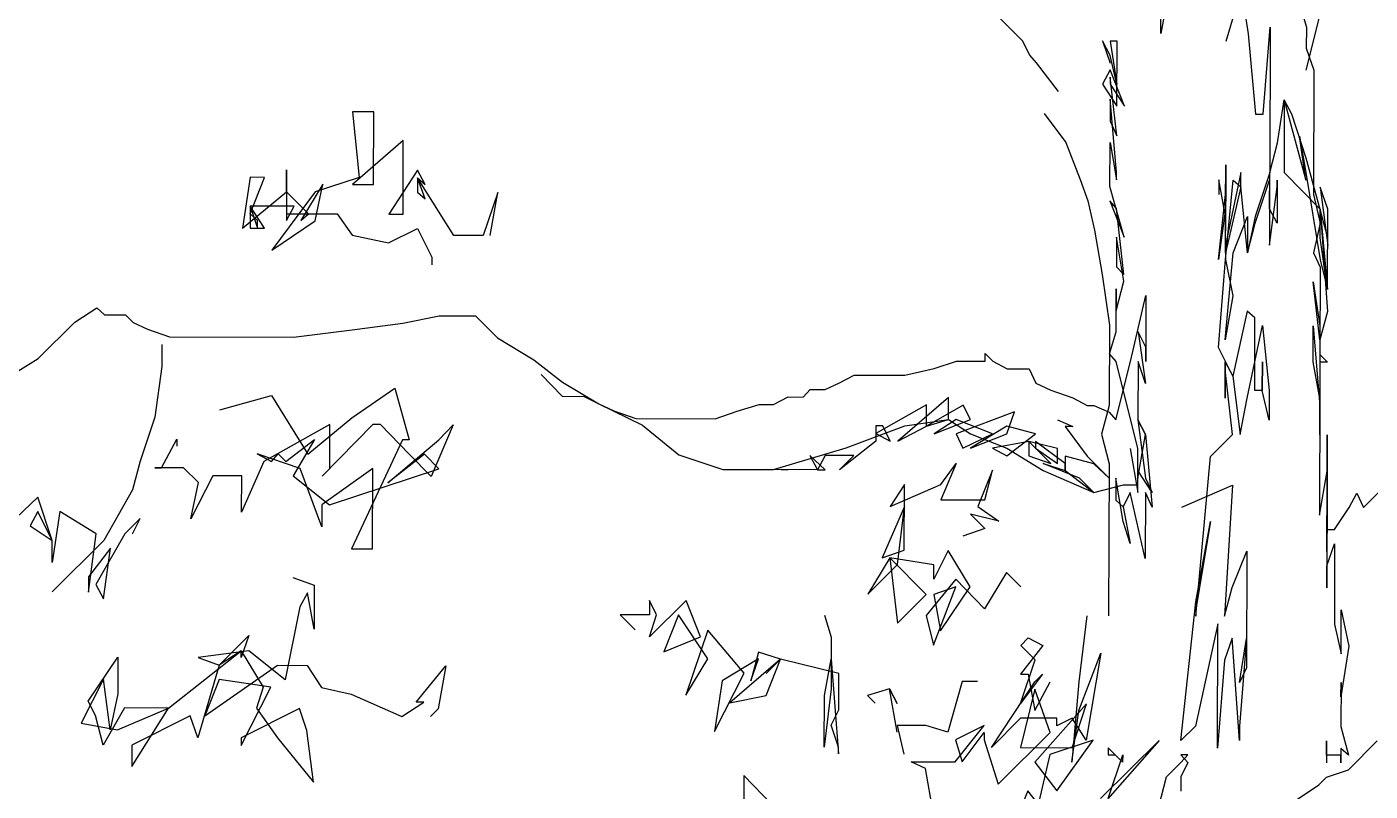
# Model space of a CAD drawing. Extents: x 2.52 to 6.06, y 1.1 to 8.22.
# Drawn here: x 3.317 to 4.49, y 3.775 to 4.442 of the extents above; entities that cross this region are included whole.
import ezdxf

# ---------------------------------------------------------------- set-up
doc = ezdxf.new("R2010")
doc.units = 0
doc.header["$LTSCALE"] = 0.4
doc.header["$MEASUREMENT"] = 0
doc.layers.add('CERCHA', color=7, linetype='CONTINUOUS')

msp = doc.modelspace()

# ---------------------------------------------------------------- linework, layer by layer
at = {"layer": 'CERCHA'}
for p, q in [((4.3141, 4.4749), (4.3073, 4.4365)), ((4.3642, 4.4297), (4.3776, 4.4747)), ((4.3776, 4.4747), (4.3834, 4.4363)), ((4.3073, 4.4365), (4.3074, 4.4616)), ((4.4285, 4.4613), (4.4344, 4.442)), ((4.1862, 4.4302), (4.167, 4.4494)), ((4.4343, 4.4044), (4.447, 4.4553)), ((4.3834, 4.4363), (4.3898, 4.3661)), ((4.3965, 4.3661), (4.4026, 4.4421)), ((4.4026, 4.4421), (4.4023, 4.3151)), ((4.4344, 4.442), (4.4343, 4.4236)), ((4.1928, 4.4176), (4.1862, 4.4302)), ((4.2563, 4.43), (4.2629, 4.4107)), ((4.263, 4.4174), (4.2563, 4.43)), ((4.263, 4.4299), (4.2688, 4.3923)), ((4.2689, 4.4299), (4.263, 4.4299)), ((4.2687, 4.3731), (4.2689, 4.4299)), ((4.1987, 4.4109), (4.1928, 4.4176)), ((4.2688, 4.3923), (4.263, 4.4174)), ((4.4343, 4.4236), (4.4409, 4.4044)), ((4.2178, 4.3858), (4.1987, 4.4109)), ((4.2629, 4.4048), (4.2562, 4.3923)), ((4.2754, 4.373), (4.2629, 4.4048)), ((4.4409, 4.4044), (4.4406, 4.2958)), ((4.2562, 4.3923), (4.2687, 4.3731)), ((4.2629, 4.3982), (4.2629, 4.3923)), ((4.2687, 4.3472), (4.2629, 4.3982)), ((4.2629, 4.3923), (4.2754, 4.373)), ((4.2629, 4.379), (4.2628, 4.3598)), ((4.2686, 4.3155), (4.2629, 4.379)), ((4.409, 4.3409), (4.415, 4.3786)), ((4.415, 4.3786), (4.4148, 4.3151)), ((4.4216, 4.366), (4.415, 4.3786)), ((4.415, 4.3786), (4.4216, 4.3534)), ((3.6011, 4.3682), (3.6069, 4.3106)), ((3.6196, 4.3682), (3.6011, 4.3682)), ((3.6194, 4.3047), (3.6196, 4.3682)), ((4.2052, 4.3666), (4.2243, 4.3414)), ((4.3898, 4.3661), (4.3965, 4.3661)), ((4.4341, 4.3276), (4.4216, 4.366)), ((4.2628, 4.3598), (4.2687, 4.3472)), ((3.6453, 4.343), (3.6009, 4.3047)), ((3.6452, 4.2787), (3.6453, 4.343)), ((4.4216, 4.3534), (4.434, 4.3084)), ((4.4282, 4.3468), (4.434, 4.315)), ((4.434, 4.3084), (4.4282, 4.3468)), ((4.2243, 4.3414), (4.2368, 4.3089)), ((4.2626, 4.3029), (4.2628, 4.3413)), ((4.2628, 4.3413), (4.2686, 4.3088)), ((4.4023, 4.3151), (4.409, 4.3409)), ((4.3637, 4.245), (4.3639, 4.3218)), ((4.3639, 4.3218), (4.3638, 4.2834)), ((4.4531, 4.2581), (4.4341, 4.3276)), ((3.5116, 4.3109), (3.5048, 4.2666)), ((3.5115, 4.2791), (3.5241, 4.3108)), ((3.5241, 4.3108), (3.5116, 4.3109)), ((3.5434, 4.3174), (3.5433, 4.279)), ((3.5433, 4.2982), (3.5434, 4.3174)), ((3.6069, 4.3106), (3.5684, 4.2982)), ((3.6578, 4.3171), (3.6326, 4.2788)), ((3.6644, 4.3045), (3.6578, 4.3171)), ((3.6578, 4.3105), (3.6644, 4.3045)), ((3.6644, 4.292), (3.6578, 4.3105)), ((3.6578, 4.3105), (3.6578, 4.2979)), ((3.6894, 4.2602), (3.6578, 4.3105)), ((4.2368, 4.3089), (4.2434, 4.2904)), ((4.2686, 4.3088), (4.2686, 4.3155)), ((4.3579, 4.3086), (4.3579, 4.296)), ((4.3638, 4.2768), (4.3579, 4.3086)), ((4.3639, 4.3152), (4.3637, 4.2642)), ((4.3772, 4.3152), (4.3637, 4.2517)), ((4.3637, 4.2391), (4.3705, 4.3085)), ((4.3638, 4.296), (4.3639, 4.3152)), ((4.3705, 4.3085), (4.3771, 4.3026)), ((4.3771, 4.3026), (4.3772, 4.3152)), ((4.4023, 4.3151), (4.3896, 4.2767)), ((4.3896, 4.2708), (4.4022, 4.3085)), ((4.4022, 4.3085), (4.4021, 4.2516)), ((4.4022, 4.2833), (4.4023, 4.3151)), ((4.4089, 4.3084), (4.4088, 4.2708)), ((4.4089, 4.3025), (4.4089, 4.3084)), ((4.4148, 4.3151), (4.4465, 4.2832)), ((4.434, 4.315), (4.4464, 4.2389)), ((3.5048, 4.2666), (3.5433, 4.2982)), ((3.5684, 4.2982), (3.5306, 4.2473)), ((3.5433, 4.2982), (3.5432, 4.2731)), ((3.5625, 4.279), (3.5433, 4.2982)), ((3.5751, 4.3048), (3.5558, 4.2731)), ((3.5683, 4.273), (3.5751, 4.3048)), ((3.6009, 4.3047), (3.6194, 4.3047)), ((3.6578, 4.2979), (3.6644, 4.292)), ((3.7279, 4.2977), (3.7153, 4.2601)), ((3.7212, 4.2601), (3.7279, 4.2977)), ((4.2751, 4.2586), (4.2626, 4.3029)), ((4.3577, 4.2392), (4.3638, 4.296)), ((4.3771, 4.3026), (4.3637, 4.245)), ((4.3829, 4.245), (4.3771, 4.3026)), ((4.4021, 4.2516), (4.4089, 4.3025)), ((4.4406, 4.2958), (4.4465, 4.2707)), ((4.4465, 4.3024), (4.453, 4.2514)), ((4.4531, 4.2832), (4.4465, 4.3024)), ((3.5115, 4.2858), (3.5181, 4.2665)), ((3.524, 4.2665), (3.5115, 4.2858)), ((3.5115, 4.2858), (3.5115, 4.2666)), ((3.5499, 4.2857), (3.5115, 4.2858)), ((3.5432, 4.2731), (3.5499, 4.2857)), ((4.2434, 4.2904), (4.2492, 4.2646)), ((4.2626, 4.2904), (4.2751, 4.2586)), ((4.2685, 4.2837), (4.2626, 4.2904)), ((4.275, 4.2261), (4.2685, 4.2837)), ((4.3638, 4.2834), (4.3577, 4.2392)), ((3.5181, 4.2732), (3.5115, 4.2791)), ((3.5181, 4.2665), (3.5181, 4.2732)), ((3.5306, 4.2473), (3.5683, 4.273)), ((3.5433, 4.279), (3.5876, 4.2789)), ((3.5558, 4.2731), (3.5625, 4.279)), ((3.5876, 4.2789), (3.6008, 4.2604)), ((3.6326, 4.2788), (3.6452, 4.2787)), ((4.3637, 4.2642), (4.3638, 4.2768)), ((4.3703, 4.245), (4.383, 4.2767)), ((4.3896, 4.2767), (4.3829, 4.245)), ((4.383, 4.2767), (4.3829, 4.245)), ((4.4088, 4.2708), (4.4022, 4.2833)), ((4.4464, 4.2581), (4.4465, 4.2832)), ((4.4465, 4.2832), (4.4529, 4.1938)), ((4.4465, 4.2832), (4.4529, 4.213)), ((4.4529, 4.213), (4.4531, 4.2832)), ((3.5115, 4.2666), (3.524, 4.2665)), ((3.6008, 4.2604), (3.6325, 4.2537)), ((3.6325, 4.2537), (3.6577, 4.2662)), ((3.6577, 4.2662), (3.6702, 4.241)), ((3.7153, 4.2601), (3.6894, 4.2602)), ((4.2492, 4.2646), (4.2558, 4.2261)), ((4.3829, 4.245), (4.3896, 4.2708)), ((4.4465, 4.2707), (4.4405, 4.2448)), ((4.2684, 4.2586), (4.2684, 4.2327)), ((4.275, 4.2202), (4.2684, 4.2586)), ((4.3637, 4.2517), (4.3637, 4.2391)), ((4.4529, 4.213), (4.4464, 4.2581)), ((4.453, 4.2514), (4.4531, 4.2581)), ((3.6702, 4.241), (3.6702, 4.2344)), ((4.3575, 4.1623), (4.3637, 4.2391)), ((4.3635, 4.169), (4.3703, 4.245)), ((4.3637, 4.2391), (4.3702, 4.2074)), ((4.4405, 4.2448), (4.4463, 4.2323)), ((4.4464, 4.2389), (4.4529, 4.213)), ((4.2558, 4.2261), (4.2623, 4.1818)), ((4.2684, 4.2327), (4.275, 4.2261)), ((4.4463, 4.2323), (4.4461, 4.1562)), ((4.2682, 4.1759), (4.2683, 4.2135)), ((4.2683, 4.1943), (4.275, 4.2202)), ((4.2683, 4.2135), (4.2683, 4.1943)), ((4.4404, 4.2197), (4.4462, 4.1813)), ((4.4462, 4.1688), (4.4404, 4.2197)), ((4.2807, 4.15), (4.2941, 4.2076)), ((4.2941, 4.2076), (4.294, 4.15)), ((4.3702, 4.2074), (4.3635, 4.169)), ((3.3584, 4.1843), (3.3776, 4.1968)), ((3.3776, 4.1968), (3.3842, 4.1908)), ((3.3842, 4.1908), (3.4027, 4.1908)), ((3.4027, 4.1908), (3.4093, 4.1841)), ((3.6449, 4.1835), (3.6767, 4.19)), ((3.6767, 4.19), (3.7084, 4.19)), ((3.7084, 4.19), (3.7276, 4.1707)), ((4.3827, 4.194), (4.37, 4.1372)), ((4.3894, 4.1881), (4.3827, 4.194)), ((4.4529, 4.1938), (4.4462, 4.1688)), ((3.3265, 4.1526), (3.3584, 4.1843)), ((3.4093, 4.1841), (3.4219, 4.1782)), ((3.4219, 4.1782), (3.441, 4.1715)), ((3.6006, 4.1777), (3.6449, 4.1835)), ((4.2623, 4.1818), (4.2621, 4.1116)), ((4.3825, 4.118), (4.396, 4.1814)), ((4.3892, 4.1246), (4.3894, 4.1881)), ((4.396, 4.1814), (4.4017, 4.1246)), ((4.4402, 4.1496), (4.4403, 4.1813)), ((4.4403, 4.1813), (4.446, 4.1111)), ((4.4462, 4.1813), (4.446, 4.1178)), ((3.441, 4.1715), (3.5496, 4.1712)), ((3.5496, 4.1712), (3.6006, 4.1777)), ((3.7276, 4.1707), (3.7593, 4.1514)), ((4.2622, 4.1567), (4.2682, 4.1759)), ((4.2874, 4.1758), (4.2939, 4.1308)), ((4.294, 4.1625), (4.2874, 4.1758)), ((3.4344, 4.1648), (3.4343, 4.1456)), ((4.1537, 4.157), (4.1603, 4.1503)), ((4.1537, 4.1503), (4.1537, 4.157)), ((4.2681, 4.15), (4.2622, 4.1567)), ((4.294, 4.15), (4.294, 4.1625)), ((4.37, 4.1372), (4.3575, 4.1623)), ((4.4461, 4.1562), (4.4528, 4.1495)), ((3.2755, 4.121), (3.3265, 4.1526)), ((3.4343, 4.1456), (3.4283, 4.1014)), ((3.7593, 4.1514), (3.7844, 4.1321)), ((4.0835, 4.138), (4.1093, 4.1438)), ((4.1093, 4.1438), (4.1286, 4.1504)), ((4.1286, 4.1504), (4.1537, 4.1503)), ((4.1603, 4.1503), (4.1729, 4.1436)), ((4.1729, 4.1436), (4.1921, 4.1436)), ((4.1921, 4.1436), (4.1979, 4.131)), ((4.268, 4.0991), (4.2807, 4.15)), ((4.2871, 4.0739), (4.2681, 4.15)), ((4.2873, 4.15), (4.2872, 4.099)), ((4.2939, 4.1308), (4.2873, 4.15)), ((4.3633, 4.118), (4.3634, 4.1498)), ((4.3634, 4.1431), (4.3633, 4.118)), ((4.3634, 4.1498), (4.37, 4.1372)), ((4.3634, 4.1306), (4.3634, 4.1498)), ((4.3634, 4.1498), (4.3634, 4.1306)), ((4.3699, 4.0862), (4.3634, 4.1431)), ((4.3959, 4.1497), (4.3958, 4.1246)), ((4.3958, 4.1246), (4.3959, 4.1497)), ((4.446, 4.1178), (4.4402, 4.1496)), ((4.4528, 4.1495), (4.4461, 4.1495)), ((3.7659, 4.1388), (3.7843, 4.1196)), ((3.7844, 4.1321), (3.8161, 4.1129)), ((4.014, 4.1256), (4.0266, 4.1315)), ((4.0266, 4.1315), (4.0392, 4.1381)), ((4.0392, 4.1381), (4.0835, 4.138)), ((4.1979, 4.131), (4.2112, 4.1251)), ((4.37, 4.1372), (4.3765, 4.0862)), ((3.4852, 4.1078), (3.5303, 4.1203)), ((3.5303, 4.1203), (3.5619, 4.0692)), ((3.6004, 4.1009), (3.6381, 4.1266)), ((3.6381, 4.1266), (3.6505, 4.0815)), ((3.7843, 4.1196), (3.8035, 4.1195)), ((3.8035, 4.1195), (3.8161, 4.1129)), ((3.9948, 4.119), (4.0007, 4.1256)), ((4.0007, 4.1256), (4.014, 4.1256)), ((4.2112, 4.1251), (4.2304, 4.1184)), ((4.3958, 4.1246), (4.3892, 4.1246)), ((4.4017, 4.0987), (4.3958, 4.1246)), ((4.4017, 4.1246), (4.4017, 4.0987)), ((4.4461, 4.1244), (4.4458, 4.0159)), ((4.446, 4.086), (4.4461, 4.1244)), ((3.8161, 4.1129), (3.8293, 4.1069)), ((3.8161, 4.1129), (3.8544, 4.0943)), ((3.9372, 4.1066), (3.9564, 4.1125)), ((3.9564, 4.1125), (3.9689, 4.1124)), ((3.9689, 4.1124), (3.9815, 4.1191)), ((3.9815, 4.1191), (3.9948, 4.119)), ((4.1026, 4.1121), (4.0582, 4.0871)), ((4.1218, 4.1187), (4.0774, 4.0804)), ((4.1026, 4.0936), (4.1026, 4.1121)), ((4.1344, 4.112), (4.1026, 4.0936)), ((4.1218, 4.0995), (4.1218, 4.1187)), ((4.141, 4.0994), (4.1344, 4.112)), ((4.2304, 4.1184), (4.2429, 4.1117)), ((4.2429, 4.1117), (4.2488, 4.1117)), ((4.2488, 4.1117), (4.2621, 4.1057)), ((4.2621, 4.1116), (4.2554, 4.0866)), ((4.3765, 4.0862), (4.3825, 4.118)), ((4.446, 4.1111), (4.446, 4.086)), ((3.4283, 4.1014), (3.4156, 4.063)), ((3.5619, 4.0692), (3.6004, 4.1009)), ((3.8293, 4.1069), (3.8485, 4.1002)), ((3.8485, 4.1002), (3.9179, 4.1)), ((3.9179, 4.1), (3.9372, 4.1066)), ((4.0834, 4.0937), (4.1218, 4.0995)), ((4.1026, 4.0936), (4.1218, 4.0995)), ((4.1284, 4.0995), (4.1092, 4.0869)), ((4.1092, 4.0869), (4.141, 4.0994)), ((4.1218, 4.0995), (4.1409, 4.0869)), ((4.1794, 4.106), (4.1284, 4.0869)), ((4.1601, 4.0868), (4.1284, 4.0995)), ((4.1727, 4.0868), (4.1794, 4.106)), ((4.217, 4.0992), (4.2303, 4.0933)), ((4.2621, 4.1057), (4.268, 4.0991)), ((4.2872, 4.099), (4.2937, 4.048)), ((4.2938, 4.0864), (4.2872, 4.099)), ((4.2872, 4.099), (4.2938, 4.0864)), ((3.5812, 4.095), (3.5235, 4.0627)), ((3.6188, 4.0949), (3.5744, 4.05)), ((3.5811, 4.0566), (3.5812, 4.095)), ((3.6255, 4.0949), (3.6188, 4.0949)), ((3.6505, 4.069), (3.6255, 4.0949)), ((3.689, 4.0947), (3.6697, 4.0497)), ((3.6764, 4.0815), (3.689, 4.0947)), ((3.8544, 4.0943), (3.8861, 4.0684)), ((4.0323, 4.0746), (4.0834, 4.0937)), ((4.0582, 4.0937), (4.0582, 4.0804)), ((4.0642, 4.0937), (4.0582, 4.0937)), ((4.0582, 4.0871), (4.0708, 4.0804)), ((4.0708, 4.0804), (4.0642, 4.0937)), ((4.0774, 4.0804), (4.1026, 4.0936)), ((4.1284, 4.0869), (4.1343, 4.0743)), ((4.1343, 4.0743), (4.1601, 4.0868)), ((4.1727, 4.0934), (4.1409, 4.0743)), ((4.1409, 4.0869), (4.1727, 4.0742)), ((4.1409, 4.0743), (4.1727, 4.0868)), ((4.1726, 4.0676), (4.1978, 4.0867)), ((4.1978, 4.0867), (4.1727, 4.0934)), ((4.2237, 4.0933), (4.2428, 4.0674)), ((4.2303, 4.0933), (4.2237, 4.0933)), ((4.2554, 4.0866), (4.262, 4.0607)), ((4.2871, 4.0481), (4.2938, 4.0864)), ((4.2938, 4.0864), (4.2996, 4.0229)), ((4.3506, 4.0671), (4.3699, 4.0862)), ((4.4526, 4.086), (4.4523, 3.9841)), ((4.4525, 4.0543), (4.4526, 4.086)), ((3.4341, 4.057), (3.4474, 4.0821)), ((3.4474, 4.0821), (3.4474, 4.0762)), ((3.5427, 4.0626), (3.5678, 4.0818)), ((3.5678, 4.0818), (3.5493, 4.0501)), ((3.6446, 4.0816), (3.6001, 3.9864)), ((3.632, 4.0439), (3.6764, 4.0815)), ((3.6505, 4.0815), (3.6446, 4.0816)), ((3.9688, 4.0556), (4.0323, 4.0746)), ((4.0582, 4.0804), (4.0264, 4.0554)), ((4.1919, 4.0801), (4.1601, 4.0743)), ((4.1601, 4.0743), (4.1726, 4.0676)), ((4.1727, 4.0742), (4.2044, 4.0549)), ((4.1919, 4.0801), (4.1918, 4.0675)), ((4.211, 4.0608), (4.1919, 4.0801)), ((4.217, 4.0741), (4.1919, 4.0801)), ((4.1978, 4.0801), (4.1978, 4.0742)), ((4.2236, 4.0608), (4.1978, 4.0801)), ((4.1978, 4.0742), (4.2169, 4.0608)), ((4.2169, 4.0608), (4.217, 4.0741)), ((4.2805, 4.0739), (4.287, 4.0355)), ((4.2871, 4.0481), (4.2871, 4.0739)), ((3.4156, 4.063), (3.4089, 4.0379)), ((3.5235, 4.0627), (3.5041, 4.0184)), ((3.5176, 4.0694), (3.5301, 4.0627)), ((3.5552, 4.0567), (3.5176, 4.0694)), ((3.5301, 4.0627), (3.536, 4.0693)), ((3.536, 4.0693), (3.5427, 4.0626)), ((3.6638, 4.069), (3.632, 4.0439)), ((3.6697, 4.0497), (3.6505, 4.069)), ((3.6763, 4.0564), (3.6638, 4.069)), ((3.8861, 4.0684), (3.9245, 4.0557)), ((4.0006, 4.068), (4.0072, 4.0555)), ((4.0138, 4.0555), (4.0006, 4.068)), ((4.0139, 4.068), (4.0072, 4.0555)), ((4.039, 4.0679), (4.0139, 4.068)), ((4.0264, 4.0554), (4.039, 4.0679)), ((4.1283, 4.061), (4.1149, 4.0293)), ((4.115, 4.0426), (4.1283, 4.061)), ((4.1918, 4.0675), (4.211, 4.0608)), ((4.2044, 4.0608), (4.2236, 4.0549)), ((4.2361, 4.0482), (4.2044, 4.0608)), ((4.2236, 4.0674), (4.2236, 4.0549)), ((4.2487, 4.0607), (4.2236, 4.0674)), ((4.2236, 4.0549), (4.2236, 4.0608)), ((4.2428, 4.0674), (4.262, 4.0481)), ((4.262, 4.0481), (4.2487, 4.0607)), ((4.262, 4.0607), (4.2616, 3.9278)), ((4.3377, 3.9275), (4.3506, 4.0671)), ((3.4282, 4.057), (3.4341, 4.057)), ((3.4533, 4.057), (3.4282, 4.057)), ((3.4665, 4.0444), (3.4533, 4.057)), ((3.4791, 4.0503), (3.4598, 4.0126)), ((3.5042, 4.0502), (3.4791, 4.0503)), ((3.5041, 4.0184), (3.5042, 4.0502)), ((3.5493, 4.0501), (3.581, 4.0249)), ((3.5743, 4.0057), (3.5552, 4.0567)), ((3.6187, 4.0565), (3.5743, 4.0249)), ((3.5744, 4.05), (3.5811, 4.0566)), ((3.581, 4.0249), (3.6763, 4.0564)), ((3.6185, 3.9864), (3.6187, 4.0565)), ((3.9245, 4.0557), (3.9688, 4.0556)), ((3.9813, 4.0555), (3.9629, 4.0556)), ((3.9754, 4.0556), (3.9813, 4.0555)), ((4.0072, 4.0555), (3.9754, 4.0556)), ((4.0072, 4.0555), (4.0138, 4.0555)), ((4.1601, 4.0551), (4.1474, 4.0233)), ((4.1533, 4.0292), (4.1601, 4.0551)), ((4.2044, 4.0549), (4.2486, 4.0356)), ((4.2236, 4.0549), (4.2486, 4.0356)), ((4.2871, 4.0547), (4.2871, 4.0481)), ((4.2996, 4.0355), (4.2871, 4.0547)), ((4.4458, 4.0159), (4.4525, 4.0543)), ((3.4089, 4.0379), (3.3837, 3.9936)), ((3.4598, 4.0126), (3.4665, 4.0444)), ((4.0832, 4.0427), (4.0706, 4.0235)), ((4.0706, 4.0235), (4.115, 4.0426)), ((4.0831, 3.9851), (4.0832, 4.0427)), ((4.2486, 4.0356), (4.2361, 4.0482)), ((4.2486, 4.0356), (4.2745, 4.0422)), ((4.2679, 4.0481), (4.2678, 4.0289)), ((4.2744, 4.0104), (4.2679, 4.0481)), ((4.2745, 4.0422), (4.287, 4.0422)), ((4.287, 4.0355), (4.2871, 4.0481)), ((4.2937, 4.048), (4.2996, 4.0355)), ((4.3254, 4.0228), (4.3698, 4.0419)), ((4.3698, 4.0419), (4.3628, 3.9275)), ((4.4525, 4.0476), (4.4522, 3.9523)), ((4.4523, 3.9841), (4.4525, 4.0476)), ((4.4842, 4.0224), (4.5034, 4.0416)), ((3.3262, 4.0315), (3.3069, 4.0131)), ((3.3386, 3.9938), (3.3262, 4.0315)), ((4.1149, 4.0293), (4.1533, 4.0292)), ((4.2678, 4.0289), (4.2744, 4.023)), ((4.2804, 4.0355), (4.2744, 4.023)), ((4.2935, 3.9779), (4.2804, 4.0355)), ((4.2937, 4.0355), (4.2935, 3.9779)), ((4.2996, 4.0229), (4.2937, 4.0355)), ((4.4716, 4.0225), (4.4783, 4.035)), ((4.4783, 4.035), (4.4842, 4.0224)), ((3.3262, 4.0189), (3.3195, 4.0064)), ((3.3386, 3.9938), (3.3262, 4.0189)), ((3.3454, 4.0189), (3.3386, 3.9746)), ((3.3771, 3.9996), (3.3454, 4.0189)), ((3.5743, 4.0249), (3.5743, 4.0057)), ((4.0832, 4.0235), (4.0638, 3.9785)), ((4.0771, 3.9726), (4.0832, 4.0235)), ((4.1408, 4.0167), (4.1533, 4.0041)), ((4.1658, 4.0107), (4.1408, 4.0167)), ((4.1474, 4.0233), (4.1658, 4.0107)), ((4.2744, 4.023), (4.2803, 3.9912)), ((4.459, 4.0033), (4.4716, 4.0225)), ((3.3195, 4.0064), (3.3386, 3.9938)), ((3.4155, 4.0128), (3.4022, 3.9995)), ((3.4088, 3.9995), (3.4155, 4.0128)), ((4.1533, 4.0041), (4.1341, 3.9975)), ((4.2803, 3.9912), (4.2744, 4.0104)), ((4.3505, 4.0102), (4.3377, 3.9335)), ((4.3377, 3.9401), (4.3505, 4.0102)), ((4.4524, 4.0033), (4.459, 4.0033)), ((3.3837, 3.9936), (3.3385, 3.9487)), ((3.3386, 3.9746), (3.3386, 3.9938)), ((3.3703, 3.9486), (3.3771, 3.9996)), ((3.4022, 3.9995), (3.3769, 3.9553)), ((4.4523, 3.9715), (4.459, 3.9907)), ((4.459, 3.9907), (4.4588, 3.9206)), ((3.3896, 3.987), (3.3703, 3.9619)), ((3.3836, 3.9427), (3.3896, 3.987)), ((3.6001, 3.9864), (3.6185, 3.9864)), ((4.0705, 3.9785), (4.0512, 3.9468)), ((4.0638, 3.9785), (4.0831, 3.9851)), ((4.1022, 3.9466), (4.0705, 3.9785)), ((4.0705, 3.9785), (4.077, 3.9216)), ((4.1089, 3.9725), (4.0705, 3.9785)), ((4.1215, 3.985), (4.1088, 3.9599)), ((4.1406, 3.9532), (4.1215, 3.985)), ((4.3695, 3.9526), (4.3822, 3.9843)), ((4.3822, 3.9843), (4.3819, 3.8824)), ((4.0512, 3.9468), (4.0771, 3.9726)), ((4.1088, 3.9599), (4.1089, 3.9725)), ((4.4522, 3.9523), (4.4523, 3.9715)), ((3.3703, 3.9619), (3.3703, 3.9486)), ((3.3769, 3.9553), (3.3836, 3.9427)), ((3.549, 3.9614), (3.5675, 3.9547)), ((4.128, 3.9599), (4.1021, 3.9282)), ((4.1531, 3.934), (4.128, 3.9599)), ((4.1724, 3.9657), (4.1531, 3.934)), ((4.1849, 3.9531), (4.1724, 3.9657)), ((3.5616, 3.9481), (3.5549, 3.9356)), ((3.5674, 3.9163), (3.5616, 3.9481)), ((3.5675, 3.9547), (3.5674, 3.9163)), ((4.077, 3.9216), (4.1022, 3.9466)), ((4.1087, 3.9023), (4.128, 3.9532)), ((4.128, 3.9532), (4.1088, 3.9466)), ((4.1088, 3.9466), (4.1146, 3.9149)), ((4.1146, 3.9149), (4.1406, 3.9532)), ((4.3628, 3.9275), (4.3695, 3.9526)), ((3.5549, 3.9356), (3.5422, 3.8721)), ((3.8606, 3.9414), (3.8606, 3.9288)), ((3.8665, 3.9288), (3.8606, 3.9414)), ((3.8924, 3.9413), (3.8606, 3.9096)), ((3.9049, 3.9095), (3.8924, 3.9413)), ((4.3248, 3.819), (4.3377, 3.9401)), ((4.3377, 3.9335), (4.3377, 3.9275)), ((4.4646, 3.8947), (4.4647, 3.9331)), ((4.4647, 3.9331), (4.4713, 3.9013)), ((3.8348, 3.9289), (3.848, 3.9156)), ((3.8606, 3.9288), (3.8348, 3.9289)), ((3.8606, 3.9096), (3.8665, 3.9288)), ((3.8857, 3.9288), (3.8731, 3.8963)), ((3.9115, 3.8903), (3.8857, 3.9288)), ((4.0135, 3.9284), (4.0193, 3.9092)), ((4.1021, 3.9282), (4.1087, 3.9023)), ((4.2424, 3.9278), (4.2356, 3.8702)), ((4.3569, 3.9208), (4.3374, 3.8315)), ((4.3566, 3.8123), (4.3569, 3.9208)), ((4.4588, 3.9206), (4.4646, 3.8947)), ((3.4846, 3.8848), (3.5105, 3.9106)), ((3.5105, 3.9106), (3.5038, 3.8914)), ((3.8731, 3.8963), (3.9049, 3.9095)), ((3.9115, 3.9154), (3.8922, 3.8586)), ((3.9432, 3.8777), (3.9115, 3.9154)), ((4.0193, 3.9092), (4.0192, 3.8642)), ((4.1848, 3.9021), (4.1914, 3.9087)), ((4.1914, 3.9087), (4.204, 3.9021)), ((4.3694, 3.9083), (4.3627, 3.8891)), ((4.3758, 3.8189), (4.3694, 3.9083)), ((4.382, 3.9082), (4.3758, 3.8314)), ((4.3759, 3.8698), (4.382, 3.9082)), ((3.4402, 3.8473), (3.5038, 3.8973)), ((3.5105, 3.8973), (3.4661, 3.8915)), ((3.5038, 3.8973), (3.4846, 3.8848)), ((3.5038, 3.8973), (3.5229, 3.8655)), ((3.5038, 3.8914), (3.5038, 3.8973)), ((3.5422, 3.8721), (3.5105, 3.8973)), ((4.204, 3.9021), (4.1847, 3.877)), ((4.1973, 3.8895), (4.1848, 3.9021)), ((4.4713, 3.9013), (4.4645, 3.857)), ((3.37, 3.8534), (3.396, 3.8917)), ((3.396, 3.8917), (3.3959, 3.8599)), ((3.4846, 3.8848), (3.4659, 3.8213)), ((3.4661, 3.8915), (3.4846, 3.8848)), ((3.4719, 3.8405), (3.5355, 3.8847)), ((3.5355, 3.8847), (3.5614, 3.8846)), ((3.5614, 3.8846), (3.5739, 3.8654)), ((3.8922, 3.8586), (3.9115, 3.8903)), ((3.9558, 3.8902), (3.924, 3.8711)), ((3.975, 3.8901), (3.9306, 3.8518)), ((3.9558, 3.8961), (3.9491, 3.871)), ((3.9491, 3.871), (3.9558, 3.8902)), ((3.975, 3.8901), (3.9558, 3.8961)), ((3.9623, 3.8584), (3.975, 3.8901)), ((3.9624, 3.8776), (3.975, 3.8901)), ((3.975, 3.8901), (3.9624, 3.8776)), ((4.0259, 3.8774), (3.975, 3.8901)), ((4.0133, 3.8583), (4.0193, 3.89)), ((4.0193, 3.89), (4.0257, 3.8073)), ((4.1846, 3.8512), (4.1973, 3.8895)), ((4.2356, 3.8451), (4.2549, 3.8953)), ((4.2549, 3.8953), (4.2421, 3.8192)), ((4.3627, 3.8891), (4.3566, 3.8123)), ((3.6566, 3.8526), (3.6825, 3.8843)), ((3.6825, 3.8843), (3.6758, 3.8466)), ((3.9172, 3.8268), (3.9432, 3.8777)), ((4.0258, 3.8457), (4.0259, 3.8774)), ((4.2039, 3.877), (4.1846, 3.8512)), ((4.1847, 3.877), (4.1913, 3.877)), ((4.1913, 3.877), (4.1972, 3.8452)), ((4.1972, 3.8703), (4.2039, 3.877)), ((4.3819, 3.8824), (4.3759, 3.8698)), ((3.3834, 3.8725), (3.3641, 3.8342)), ((3.3892, 3.8282), (3.3834, 3.8725)), ((3.4845, 3.8723), (3.4719, 3.8405)), ((3.5296, 3.8655), (3.4845, 3.8723)), ((3.5036, 3.8146), (3.5296, 3.8655)), ((3.5229, 3.8655), (3.517, 3.8471)), ((3.5739, 3.8654), (3.5997, 3.8594)), ((3.924, 3.8711), (3.9172, 3.8268)), ((4.0192, 3.8642), (4.0132, 3.8132)), ((4.0702, 3.864), (4.051, 3.8582)), ((4.0768, 3.8514), (4.0702, 3.864)), ((4.0702, 3.864), (4.0768, 3.8514)), ((4.0767, 3.8263), (4.0702, 3.864)), ((4.1337, 3.8705), (4.121, 3.8262)), ((4.147, 3.8705), (4.1337, 3.8705)), ((4.1594, 3.8128), (4.1972, 3.8703)), ((4.1972, 3.8637), (4.1845, 3.8128)), ((4.1972, 3.8452), (4.2105, 3.8703)), ((4.2104, 3.826), (4.1972, 3.8637)), ((4.2356, 3.8702), (4.2295, 3.8001)), ((4.4646, 3.8696), (4.4645, 3.8312)), ((4.4645, 3.857), (4.4646, 3.8696)), ((3.3766, 3.8408), (3.37, 3.8534)), ((3.3959, 3.8599), (3.3892, 3.8282)), ((3.5997, 3.8594), (3.644, 3.8401)), ((3.644, 3.8401), (3.6632, 3.8526)), ((3.6632, 3.8526), (3.6566, 3.8526)), ((3.9306, 3.8518), (3.9623, 3.8584)), ((4.0132, 3.8132), (4.0133, 3.8583)), ((4.051, 3.8582), (4.0576, 3.8515)), ((4.2422, 3.851), (4.197, 3.8002)), ((4.2296, 3.8126), (4.2422, 3.851)), ((3.3832, 3.8149), (3.3766, 3.8408)), ((3.4018, 3.8474), (3.3832, 3.8149)), ((3.3958, 3.8282), (3.4402, 3.8473)), ((3.4402, 3.8473), (3.4018, 3.8474)), ((3.4083, 3.7964), (3.4402, 3.8473)), ((3.4593, 3.8406), (3.4083, 3.8149)), ((3.4659, 3.8213), (3.4593, 3.8406)), ((3.5546, 3.847), (3.5036, 3.8212)), ((3.517, 3.8471), (3.5354, 3.8212)), ((3.5612, 3.8277), (3.5546, 3.847)), ((3.6758, 3.8466), (3.6691, 3.84)), ((4.0191, 3.8324), (4.0258, 3.8457)), ((4.1846, 3.8386), (4.1594, 3.8128)), ((4.2163, 3.8385), (4.1846, 3.8386)), ((4.2163, 3.8319), (4.2163, 3.8385)), ((4.2296, 3.8385), (4.2163, 3.8319)), ((4.2295, 3.8001), (4.2356, 3.8451)), ((4.2421, 3.8192), (4.2296, 3.8385)), ((3.3641, 3.8342), (3.3958, 3.8282)), ((3.567, 3.7827), (3.5612, 3.8277)), ((4.0257, 3.8132), (4.0191, 3.8324)), ((4.0767, 3.8322), (4.0826, 3.8071)), ((4.1018, 3.8322), (4.0767, 3.8322)), ((4.121, 3.8262), (4.1018, 3.8322)), ((4.1276, 3.8003), (4.1528, 3.832)), ((4.1528, 3.832), (4.1277, 3.8196)), ((4.1335, 3.8003), (4.1528, 3.8261)), ((4.1528, 3.8261), (4.1528, 3.8195)), ((4.1652, 3.781), (4.2104, 3.826)), ((4.3374, 3.8315), (4.3248, 3.819)), ((4.3758, 3.8314), (4.3758, 3.8189)), ((4.4645, 3.8312), (4.471, 3.8061)), ((3.4083, 3.8149), (3.4083, 3.7964)), ((3.5036, 3.8212), (3.5036, 3.8146)), ((3.5354, 3.8212), (3.567, 3.7827)), ((4.1277, 3.8196), (4.1335, 3.8003)), ((4.1528, 3.8195), (4.1652, 3.781)), ((4.248, 3.8192), (4.2103, 3.8068)), ((4.2162, 3.775), (4.248, 3.8192)), ((4.2545, 3.7682), (4.3056, 3.8191)), ((4.3056, 3.8191), (4.2671, 3.7749)), ((4.4519, 3.8187), (4.4518, 3.7995)), ((4.4518, 3.8061), (4.4519, 3.8187)), ((4.471, 3.7935), (4.4962, 3.8186)), ((4.0257, 3.8073), (4.0257, 3.8132)), ((4.1845, 3.8128), (4.2296, 3.8126)), ((4.2103, 3.8068), (4.1969, 3.7492)), ((4.2612, 3.7682), (4.2739, 3.8066)), ((4.2613, 3.8125), (4.2613, 3.8066)), ((4.2738, 3.8), (4.2613, 3.8125)), ((4.2613, 3.8066), (4.2672, 3.8066)), ((4.2739, 3.8066), (4.2738, 3.8)), ((4.3248, 3.8065), (4.3307, 3.7998)), ((4.3307, 3.8064), (4.3248, 3.8065)), ((4.3248, 3.7998), (4.3307, 3.8064)), ((4.4644, 3.8061), (4.4518, 3.8061)), ((4.4644, 3.812), (4.4644, 3.7994)), ((4.471, 3.8061), (4.4644, 3.812)), ((4.4644, 3.7994), (4.4644, 3.8061)), ((4.0892, 3.8005), (4.1276, 3.8003)), ((4.1017, 3.7945), (4.0892, 3.8005)), ((4.1083, 3.7561), (4.1017, 3.7945)), ((4.197, 3.8002), (4.2162, 3.775)), ((4.3122, 3.7873), (4.3248, 3.7998)), ((4.3307, 3.7998), (4.3248, 3.7873)), ((4.4518, 3.7869), (4.471, 3.7935)), ((3.9429, 3.7883), (3.9428, 3.7248)), ((3.968, 3.7624), (3.9429, 3.7883)), ((4.3055, 3.7615), (4.3122, 3.7873)), ((4.3248, 3.7873), (4.3247, 3.7747)), ((4.4266, 3.7678), (4.4451, 3.7803)), ((4.4451, 3.7803), (4.4518, 3.7869)), ((4.1911, 3.7751), (4.165, 3.7116)), ((4.2161, 3.7432), (4.1911, 3.7751)), ((4.2671, 3.7749), (4.2612, 3.7682))]:
    msp.add_line(p, q, dxfattribs=at)

doc.saveas('drawing.dxf')
